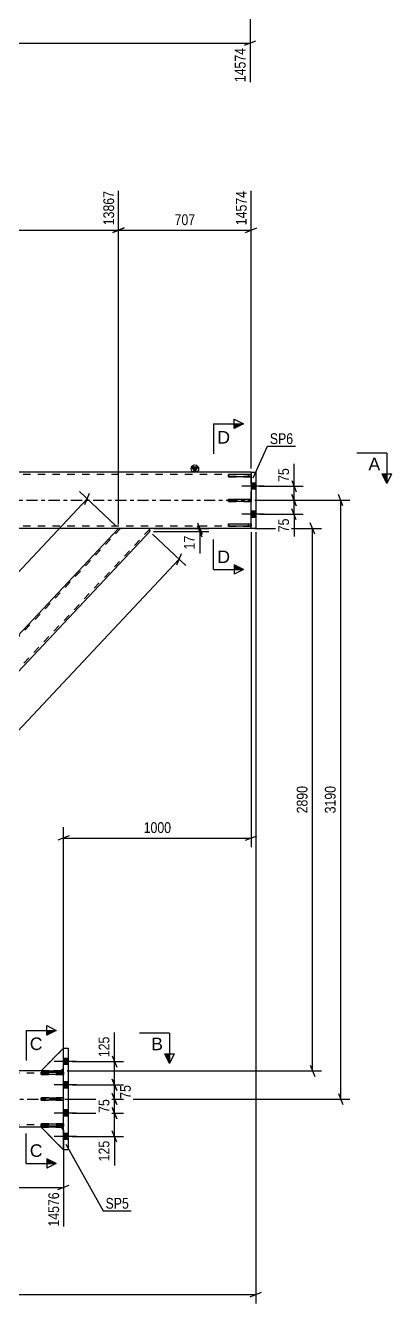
# Model space of a CAD drawing. Header units: millimetres. Extents: x -118 to 1071, y -539 to 302.
# Drawn here: x 668.1 to 765.6, y -214 to 126.4 of the extents above; entities that cross this region are included whole.
import ezdxf

# ---------------------------------------------------------------- set-up
doc = ezdxf.new("R2010")
doc.units = ezdxf.units.MM
doc.linetypes.add('DXK_LINE_DOT2', pattern=[3.9198, 1.9599, -1.9599])
doc.linetypes.add('DXK_LINE_DOT3', pattern=[5.9187, 2.979, -0.9799, 0.9799, -0.9799])
doc.styles.add('Arial', font='ARIAL.TTF', dxfattribs={"height": 0.2})
doc.styles.add('Arial Narrow', font='ARIALN.TTF', dxfattribs={"height": 0.2})

# ---------------------------------------------------------------- blocks, each defined once
blk = doc.blocks.new('Bolt-761550375-4677 - 4659')
at = {"linetype": 'Continuous'}
for points in [[(728.19, 4.58), (728.19, 2.92), (729.44, 2.92), (729.44, 4.58)], [(728.19, 4.58), (728.19, 2.92), (729.44, 2.92), (729.44, 4.58)], [(728.19, -2.92), (728.19, -4.58), (729.44, -4.58), (729.44, -2.92)], [(728.19, -2.92), (728.19, -4.58), (729.44, -4.58), (729.44, -2.92)]]:
    blk.add_hatch(color=1, dxfattribs=at).paths.add_polyline_path(points)
at = {"color": 1, "linetype": 'Continuous'}
for p, q in [((731.64, 3.75), (725.69, 3.75)), ((731.64, 3.75), (725.69, 3.75)), ((729.44, 4.58), (728.19, 4.58)), ((729.44, 4.58), (728.19, 4.58)), ((729.44, 2.92), (728.19, 2.92)), ((729.44, 2.92), (728.19, 2.92)), ((729.44, -2.92), (728.19, -2.92)), ((729.44, -2.92), (728.19, -2.92)), ((731.64, -3.75), (725.69, -3.75)), ((731.64, -3.75), (725.69, -3.75)), ((729.44, -4.58), (728.19, -4.58)), ((729.44, -4.58), (728.19, -4.58))]:
    blk.add_line(p, q, dxfattribs=at)
blk = doc.blocks.new('Part-761550375-4997 - 4659')
at = {"color": 7, "linetype": 'DXK_LINE_DOT2'}
for p, q in [((728.19, 0.23), (722.19, 0.23)), ((722.19, 0.23), (722.19, -0.37)), ((727.44, -0.37), (727.44, 0.23)), ((728.19, -0.37), (728.19, 0.23)), ((722.19, -0.37), (728.19, -0.37))]:
    blk.add_line(p, q, dxfattribs=at)
blk = doc.blocks.new('Bolt-761550375-4676 - 4659')
at = {"linetype": 'Continuous'}
for points in [[(678.19, -148.67), (678.19, -150.32), (679.44, -150.32), (679.44, -148.67)], [(678.19, -148.67), (678.19, -150.32), (679.44, -150.32), (679.44, -148.67)], [(678.19, -148.67), (678.19, -150.32), (679.44, -150.32), (679.44, -148.67)], [(678.19, -154.92), (678.19, -156.57), (679.44, -156.57), (679.44, -154.92)], [(678.19, -154.92), (678.19, -156.57), (679.44, -156.57), (679.44, -154.92)], [(678.19, -162.42), (678.19, -164.07), (679.44, -164.07), (679.44, -162.42)], [(678.19, -162.42), (678.19, -164.07), (679.44, -164.07), (679.44, -162.42)], [(678.19, -168.67), (678.19, -170.32), (679.44, -170.32), (679.44, -168.67)], [(678.19, -168.67), (678.19, -170.32), (679.44, -170.32), (679.44, -168.67)], [(678.19, -168.67), (678.19, -170.32), (679.44, -170.32), (679.44, -168.67)]]:
    blk.add_hatch(color=1, dxfattribs=at).paths.add_polyline_path(points)
at = {"color": 1, "linetype": 'Continuous'}
for p, q in [((681.64, -149.5), (675.69, -149.5)), ((681.64, -149.5), (675.69, -149.5)), ((681.64, -149.5), (675.69, -149.5)), ((679.44, -148.67), (678.19, -148.67)), ((679.44, -148.67), (678.19, -148.67)), ((679.44, -148.67), (678.19, -148.67)), ((679.44, -150.32), (678.19, -150.32)), ((679.44, -150.32), (678.19, -150.32)), ((679.44, -150.32), (678.19, -150.32)), ((681.64, -155.75), (675.69, -155.75)), ((681.64, -155.75), (675.69, -155.75)), ((679.44, -154.92), (678.19, -154.92)), ((679.44, -154.92), (678.19, -154.92)), ((679.44, -156.57), (678.19, -156.57)), ((679.44, -156.57), (678.19, -156.57)), ((681.64, -163.25), (675.69, -163.25)), ((681.64, -163.25), (675.69, -163.25)), ((679.44, -162.42), (678.19, -162.42)), ((679.44, -162.42), (678.19, -162.42)), ((679.44, -164.07), (678.19, -164.07)), ((679.44, -164.07), (678.19, -164.07)), ((681.64, -169.5), (675.69, -169.5)), ((681.64, -169.5), (675.69, -169.5)), ((681.64, -169.5), (675.69, -169.5)), ((679.44, -168.67), (678.19, -168.67)), ((679.44, -168.67), (678.19, -168.67)), ((679.44, -168.67), (678.19, -168.67)), ((679.44, -170.32), (678.19, -170.32)), ((679.44, -170.32), (678.19, -170.32)), ((679.44, -170.32), (678.19, -170.32))]:
    blk.add_line(p, q, dxfattribs=at)
blk = doc.blocks.new('Part-761550375-4682 - 4659')
at = {"color": 2, "linetype": 'Continuous'}
for p, q in [((678.19, -146), (679.44, -146)), ((678.19, -152.36), (678.19, -146)), ((679.44, -146), (679.44, -173)), ((678.19, -159.23), (678.19, -152.96)), ((678.19, -166.11), (678.19, -159.83)), ((678.19, -173), (678.19, -166.71)), ((679.44, -173), (678.19, -173))]:
    blk.add_line(p, q, dxfattribs=at)
at = {"color": 7, "linetype": 'DXK_LINE_DOT2'}
for p, q in [((678.19, -152.96), (678.19, -152.36)), ((678.19, -159.83), (678.19, -159.23)), ((678.19, -166.71), (678.19, -166.11))]:
    blk.add_line(p, q, dxfattribs=at)
blk = doc.blocks.new('Part-761550375-4687 - 4659')
at = {"color": 2, "linetype": 'Continuous'}
for p, q in [((728.19, 7.5), (728.19, 6.87)), ((728.19, 7.5), (729.44, 7.5)), ((729.44, 7.5), (729.44, -7.5)), ((728.19, 6.27), (728.19, 0.3)), ((728.19, -6.28), (728.19, -0.3)), ((728.19, -7.5), (728.19, -6.88)), ((729.44, -7.5), (728.19, -7.5))]:
    blk.add_line(p, q, dxfattribs=at)
at = {"color": 7, "linetype": 'DXK_LINE_DOT2'}
for p, q in [((728.19, 7.5), (728.19, -0.3)), ((728.19, 6.87), (728.19, 6.27)), ((728.19, -0.3), (728.19, 0.3)), ((728.19, -6.88), (728.19, -6.28))]:
    blk.add_line(p, q, dxfattribs=at)
blk = doc.blocks.new('Part-761550375-4912 - 4659')
at = {"color": 2, "linetype": 'Continuous'}
for p, q in [((728.19, 6.87), (722.19, 6.87)), ((722.19, 6.27), (722.19, 6.87)), ((728.19, 6.87), (728.19, 6.27)), ((728.19, 6.27), (722.19, 6.27))]:
    blk.add_line(p, q, dxfattribs=at)
at = {"color": 7, "linetype": 'DXK_LINE_DOT2'}
blk.add_line((727.44, 6.27), (727.44, 6.87), dxfattribs=at)
blk = doc.blocks.new('Part-761550375-4754 - 4659')
at = {"color": 7, "linetype": 'DXK_LINE_DOT2'}
for p, q in [((693.4, -7.5), (557.74, -151.76)), ((701.14, -7.74), (565.47, -152)), ((701.14, -7.5), (692.85, -7.5)), ((629.44, -74.93), (624.91, -79.75)), ((566.02, -152), (557.74, -152))]:
    blk.add_line(p, q, dxfattribs=at)
at = {"color": 2, "linetype": 'Continuous'}
for p, q in [((701.14, -8.33), (566.02, -152)), ((692.85, -7.5), (629.44, -74.93)), ((701.14, -8.33), (701.14, -7.5)), ((624.91, -79.75), (557.74, -151.17)), ((557.74, -152), (557.74, -151.17))]:
    blk.add_line(p, q, dxfattribs=at)
blk = doc.blocks.new('Part-761550375-4950 - 4659')
at = {"color": 2, "linetype": 'Continuous'}
for p, q in [((672.19, -166.11), (678.19, -166.11)), ((672.19, -166.71), (672.19, -166.11)), ((678.19, -166.71), (672.19, -166.71)), ((678.19, -166.11), (678.19, -166.71))]:
    blk.add_line(p, q, dxfattribs=at)
at = {"color": 7, "linetype": 'DXK_LINE_DOT2'}
blk.add_line((677.44, -166.71), (677.44, -166.11), dxfattribs=at)
blk = doc.blocks.new('Part-761550375-4890 - 4659')
at = {"linetype": 'Continuous'}
blk.add_hatch(color=2, dxfattribs=at).paths.add_polyline_path([(713.19, 7.5), (712.39, 8.9), (713.99, 8.9)])
at = {"color": 7, "linetype": 'DXK_LINE_DOT2'}
for p, q in [((728.19, 6.9), (-0.52, 6.9)), ((728.19, -7.5), (728.19, 7.5)), ((728.19, -6.9), (-0.52, -6.9))]:
    blk.add_line(p, q, dxfattribs=at)
at = {"color": 2, "linetype": 'Continuous'}
for p, q in [((728.19, 7.5), (556.94, 7.5)), ((713.19, 7.5), (712.39, 8.9)), ((712.39, 8.9), (713.99, 8.9)), ((713.99, 8.9), (713.19, 7.5)), ((728.19, -7.5), (556.94, -7.5))]:
    blk.add_line(p, q, dxfattribs=at)
at = {"color": 7, "linetype": 'DXK_LINE_DOT3'}
blk.add_line((-0.52, 0), (728.19, 0), dxfattribs=at)
at = {"color": 2, "linetype": 'Continuous'}
blk.add_circle((713.19, 8.4), 1, dxfattribs=at)
blk = doc.blocks.new('Part-761550375-4966 - 4659')
at = {"color": 2, "linetype": 'Continuous'}
for p, q in [((678.19, -146), (672.19, -152)), ((672.19, -152), (677.44, -152)), ((677.44, -152), (678.19, -151.25))]:
    blk.add_line(p, q, dxfattribs=at)
at = {"color": 7, "linetype": 'DXK_LINE_DOT2'}
blk.add_line((678.19, -151.25), (678.19, -146), dxfattribs=at)
blk = doc.blocks.new('Part-761550375-4960 - 4659')
at = {"color": 2, "linetype": 'Continuous'}
for p, q in [((678.19, -173.03), (672.19, -167.03)), ((677.44, -167.03), (672.19, -167.03)), ((677.44, -167.03), (678.19, -167.78)), ((678.19, -173), (678.19, -173.03))]:
    blk.add_line(p, q, dxfattribs=at)
at = {"color": 7, "linetype": 'DXK_LINE_DOT2'}
blk.add_line((678.19, -173), (678.19, -167.78), dxfattribs=at)
blk = doc.blocks.new('Part-761550375-4885 - 4659')
at = {"color": 2, "linetype": 'Continuous'}
for p, q in [((672.19, -159.23), (678.19, -159.23)), ((672.19, -159.83), (672.19, -159.23)), ((678.19, -159.83), (672.19, -159.83)), ((678.19, -159.23), (678.19, -159.83))]:
    blk.add_line(p, q, dxfattribs=at)
at = {"color": 7, "linetype": 'DXK_LINE_DOT2'}
blk.add_line((677.44, -159.83), (677.44, -159.23), dxfattribs=at)
blk = doc.blocks.new('Part-761550375-4895 - 4659')
at = {"color": 7, "linetype": 'DXK_LINE_DOT2'}
for p, q in [((678.19, -152.6), (-23.97, -152.6)), ((678.19, -152), (13.64, -152)), ((677.44, -152), (672.19, -152)), ((678.19, -167), (678.19, -152)), ((678.19, -166.4), (-23.97, -166.4))]:
    blk.add_line(p, q, dxfattribs=at)
at = {"color": 2, "linetype": 'Continuous'}
for p, q in [((672.19, -152), (556.94, -152)), ((678.19, -152), (677.44, -152)), ((678.19, -167), (-23.97, -167))]:
    blk.add_line(p, q, dxfattribs=at)
at = {"color": 7, "linetype": 'DXK_LINE_DOT3'}
blk.add_line((-23.97, -159.5), (678.19, -159.5), dxfattribs=at)
blk = doc.blocks.new('Part-761550375-4911 - 4659')
at = {"color": 2, "linetype": 'Continuous'}
for p, q in [((722.19, -6.28), (728.19, -6.28)), ((722.19, -6.88), (722.19, -6.28)), ((728.19, -6.28), (728.19, -6.88)), ((728.19, -6.88), (722.19, -6.88))]:
    blk.add_line(p, q, dxfattribs=at)
at = {"color": 7, "linetype": 'DXK_LINE_DOT2'}
blk.add_line((727.44, -6.88), (727.44, -6.28), dxfattribs=at)
blk = doc.blocks.new('Part-761550375-4913 - 4659')
at = {"color": 2, "linetype": 'Continuous'}
for p, q in [((722.19, 0.3), (728.19, 0.3)), ((722.19, -0.3), (722.19, 0.3)), ((728.19, 0.3), (728.19, -0.3)), ((728.19, -0.3), (722.19, -0.3))]:
    blk.add_line(p, q, dxfattribs=at)
at = {"color": 7, "linetype": 'DXK_LINE_DOT2'}
blk.add_line((727.44, -0.3), (727.44, 0.3), dxfattribs=at)
blk = doc.blocks.new('Part-761550375-4951 - 4659')
at = {"color": 2, "linetype": 'Continuous'}
for p, q in [((672.19, -152.36), (678.19, -152.36)), ((672.19, -152.96), (672.19, -152.36)), ((678.19, -152.96), (672.19, -152.96)), ((678.19, -152.36), (678.19, -152.96))]:
    blk.add_line(p, q, dxfattribs=at)
at = {"color": 7, "linetype": 'DXK_LINE_DOT2'}
blk.add_line((677.44, -152.96), (677.44, -152.36), dxfattribs=at)
blk = doc.blocks.new('Part-761550375-4952 - 4659')
at = {"color": 7, "linetype": 'DXK_LINE_DOT2'}
for p, q in [((678.19, -159.23), (672.19, -159.23)), ((672.19, -159.23), (672.19, -159.83)), ((672.19, -159.83), (678.19, -159.83)), ((677.44, -159.83), (677.44, -159.23)), ((678.19, -159.83), (678.19, -159.23))]:
    blk.add_line(p, q, dxfattribs=at)
blk = doc.blocks.new('Part-761550375-4953 - 4659')
at = {"color": 7, "linetype": 'DXK_LINE_DOT2'}
for p, q in [((678.19, -166.11), (672.19, -166.11)), ((672.19, -166.11), (672.19, -166.71)), ((672.19, -166.71), (678.19, -166.71)), ((677.44, -166.71), (677.44, -166.11)), ((678.19, -166.71), (678.19, -166.11))]:
    blk.add_line(p, q, dxfattribs=at)
blk = doc.blocks.new('Part-761550375-4954 - 4659')
at = {"color": 7, "linetype": 'DXK_LINE_DOT2'}
for p, q in [((678.19, -152.36), (672.19, -152.36)), ((672.19, -152.36), (672.19, -152.96)), ((672.19, -152.96), (678.19, -152.96)), ((677.44, -152.96), (677.44, -152.36)), ((678.19, -152.96), (678.19, -152.36))]:
    blk.add_line(p, q, dxfattribs=at)
blk = doc.blocks.new('Part-761550375-4957 - 4659')
at = {"color": 7, "linetype": 'DXK_LINE_DOT2'}
for p, q in [((672.19, -167.03), (677.44, -167.03)), ((678.19, -173.03), (672.19, -167.03)), ((677.44, -167.03), (678.19, -167.78)), ((678.19, -167.78), (678.19, -173.03))]:
    blk.add_line(p, q, dxfattribs=at)
blk = doc.blocks.new('Part-761550375-4963 - 4659')
at = {"color": 7, "linetype": 'DXK_LINE_DOT2'}
for p, q in [((678.19, -146), (672.19, -152)), ((678.19, -151.25), (678.19, -146)), ((672.19, -152), (677.44, -152)), ((677.44, -152), (678.19, -151.25))]:
    blk.add_line(p, q, dxfattribs=at)
blk = doc.blocks.new('Part-761550375-4998 - 4659')
at = {"color": 7, "linetype": 'DXK_LINE_DOT2'}
for p, q in [((728.19, 6.81), (722.19, 6.81)), ((722.19, 6.81), (722.19, 6.21)), ((727.44, 6.81), (727.44, 6.21)), ((728.19, 6.21), (728.19, 6.81)), ((722.19, 6.21), (728.19, 6.21))]:
    blk.add_line(p, q, dxfattribs=at)
blk = doc.blocks.new('Part-761550375-4999 - 4659')
at = {"color": 7, "linetype": 'DXK_LINE_DOT2'}
for p, q in [((728.19, -6.34), (722.19, -6.34)), ((722.19, -6.34), (722.19, -6.94)), ((727.44, -6.94), (727.44, -6.34)), ((728.19, -6.94), (728.19, -6.34)), ((722.19, -6.94), (728.19, -6.94))]:
    blk.add_line(p, q, dxfattribs=at)
blk = doc.blocks.new('StraightDimension-761550375-28933 - 4659')
at = {"color": 7, "linetype": 'Continuous'}
for p, q in [((745.15, -9), (743.95, -6)), ((729.19, -7.5), (746.95, -7.5)), ((744.55, -152), (744.55, -7.5)), ((679.19, -152), (746.95, -152)), ((743.95, -150.5), (745.15, -153.5))]:
    blk.add_line(p, q, dxfattribs=at)
at = {"color": 0}
blk.add_wipeout([(743.8, -75.49), (739.6, -75.49), (739.6, -84.01), (743.8, -84.01)], dxfattribs=at)
at = {"color": 3, "style": 'Arial Narrow'}
blk.add_text('2890', height=2.863, rotation=90.0002, dxfattribs=at).set_placement((743.2, -83.41))
blk = doc.blocks.new('StraightDimension-761550375-28277 - 4659')
at = {"color": 7, "linetype": 'Continuous'}
for p, q in [((557.74, -6.5), (557.74, 86.89)), ((692.85, -6.5), (692.85, 82.39)), ((559.24, 72.55), (556.24, 71.35)), ((557.74, 71.95), (692.85, 71.95)), ((691.35, 71.35), (694.35, 72.55))]:
    blk.add_line(p, q, dxfattribs=at)
at = {"color": 0, "linetype": 'Continuous'}
blk.add_wipeout([(692.25, 82.99), (688.05, 82.99), (688.05, 72.65), (692.25, 72.65)], dxfattribs=at)
at = {"color": 0}
blk.add_wipeout([(629.55, 72.7), (629.55, 76.9), (621.04, 76.9), (621.04, 72.7)], dxfattribs=at)
at = {"color": 3, "linetype": 'Continuous', "style": 'Arial Narrow'}
blk.add_text('13867', height=2.863, rotation=90.0002, dxfattribs=at).set_placement((691.65, 73.25))
at = {"color": 3, "style": 'Arial Narrow'}
blk.add_text('2702', height=2.863, dxfattribs=at).set_placement((621.64, 73.3))
blk = doc.blocks.new('StraightDimension-761550375-5707 - 4659')
at = {"color": 7, "linetype": 'Continuous'}
for p, q in [((730.44, 3.75), (742.03, 3.75)), ((739.03, 5.25), (740.23, 2.25)), ((739.63, 0), (739.63, 3.75)), ((729.19, 0), (742.03, 0)), ((740.23, -1.5), (739.03, 1.5))]:
    blk.add_line(p, q, dxfattribs=at)
at = {"color": 0}
blk.add_wipeout([(738.88, 9.13), (734.68, 9.13), (734.68, 4.28), (738.88, 4.28)], dxfattribs=at)
at = {"color": 7, "linetype": 'Continuous'}
blk.add_line((739.63, 3.75), (739.63, 9.66), dxfattribs=at)
blk.add_line((739.63, 3.75), (739.63, 9.66), dxfattribs=at)
at = {"color": 3, "style": 'Arial Narrow'}
blk.add_text('75', height=2.863, rotation=90.0002, dxfattribs=at).set_placement((738.28, 4.88))
blk = doc.blocks.new('StraightDimension-761550375-6060 - 4659')
at = {"color": 7, "linetype": 'Continuous'}
for p, q in [((729.44, -8.5), (729.44, -213.96)), ((727.94, -212.16), (730.94, -210.96)), ((-50.07, -211.56), (729.44, -211.56))]:
    blk.add_line(p, q, dxfattribs=at)
blk = doc.blocks.new('StraightDimension-761550375-5734 - 4659')
at = {"color": 7, "linetype": 'Continuous'}
for p, q in [((729.19, 0), (754.45, 0)), ((752.65, -1.5), (751.45, 1.5)), ((752.05, -159.5), (752.05, 0)), ((678.65, -159.5), (754.45, -159.5)), ((751.45, -158), (752.65, -161))]:
    blk.add_line(p, q, dxfattribs=at)
at = {"color": 0}
blk.add_wipeout([(751.3, -75.49), (747.1, -75.49), (747.1, -84.01), (751.3, -84.01)], dxfattribs=at)
at = {"color": 3, "style": 'Arial Narrow'}
blk.add_text('3190', height=2.863, rotation=90.0002, dxfattribs=at).set_placement((750.7, -83.41))
blk = doc.blocks.new('StraightDimension-761550375-6040 - 4659')
at = {"color": 7, "linetype": 'Continuous'}
for p, q in [((680.44, -155.75), (694.6, -155.75)), ((691.15, -154.25), (692.35, -157.25)), ((691.75, -159.5), (691.75, -155.75)), ((679.07, -159.5), (694.6, -159.5)), ((692.35, -161), (691.15, -158))]:
    blk.add_line(p, q, dxfattribs=at)
at = {"color": 0}
blk.add_wipeout([(696.7, -155.2), (692.5, -155.2), (692.5, -160.05), (696.7, -160.05)], dxfattribs=at)
at = {"color": 3, "style": 'Arial Narrow'}
blk.add_text('75', height=2.863, rotation=90.0002, dxfattribs=at).set_placement((696.1, -159.45))
blk = doc.blocks.new('StraightDimension-761550375-23956 - 4659')
at = {"color": 7, "linetype": 'Continuous'}
for p, q in [((713.89, -6), (715.09, -9)), ((702.14, -7.5), (716.89, -7.5)), ((702.14, -8.33), (716.89, -8.33)), ((715.09, -9.83), (713.89, -6.83)), ((714.49, -8.33), (714.49, -7.5))]:
    blk.add_line(p, q, dxfattribs=at)
at = {"color": 0}
blk.add_wipeout([(713.74, -8.85), (709.54, -8.85), (709.54, -13.71), (713.74, -13.71)], dxfattribs=at)
at = {"color": 7, "linetype": 'Continuous'}
blk.add_line((714.49, -8.33), (714.49, -14.23), dxfattribs=at)
blk.add_line((714.49, -8.33), (714.49, -14.23), dxfattribs=at)
at = {"color": 3, "style": 'Arial Narrow'}
blk.add_text('17', height=2.863, rotation=90.0002, dxfattribs=at).set_placement((713.14, -13.11))
blk = doc.blocks.new('StraightDimension-761550375-5804 - 4659')
at = {"color": 7, "linetype": 'Continuous'}
for p, q in [((701.86, -9.01), (710.75, -17.36)), ((573.88, -159.39), (709, -15.72)), ((708.41, -17.22), (709.59, -14.22)), ((566.75, -152.69), (575.63, -161.04)), ((574.47, -157.89), (573.29, -160.9))]:
    blk.add_line(p, q, dxfattribs=at)
at = {"color": 0}
blk.add_wipeout([(643.81, -83.94), (640.75, -81.07), (634.92, -87.27), (637.98, -90.14)], dxfattribs=at)
at = {"color": 3, "style": 'Arial Narrow'}
blk.add_text('3945', height=2.863, rotation=46.7591, dxfattribs=at).set_placement((637.95, -89.3))
blk = doc.blocks.new('StraightDimension-761550375-5720 - 4659')
at = {"color": 7, "linetype": 'Continuous'}
for p, q in [((729.19, 0), (742.03, 0)), ((739.03, 1.5), (740.23, -1.5)), ((739.63, -3.75), (739.63, 0)), ((740.23, -5.25), (739.03, -2.25)), ((730.44, -3.75), (742.03, -3.75))]:
    blk.add_line(p, q, dxfattribs=at)
at = {"color": 0}
blk.add_wipeout([(738.88, -4.28), (734.68, -4.28), (734.68, -9.13), (738.88, -9.13)], dxfattribs=at)
at = {"color": 7, "linetype": 'Continuous'}
blk.add_line((739.63, -3.75), (739.63, -9.66), dxfattribs=at)
blk.add_line((739.63, -3.75), (739.63, -9.66), dxfattribs=at)
at = {"color": 3, "style": 'Arial Narrow'}
blk.add_text('75', height=2.863, rotation=90.0002, dxfattribs=at).set_placement((738.28, -8.53))
blk = doc.blocks.new('StraightDimension-761550375-5746 - 4659')
at = {"color": 7, "linetype": 'Continuous'}
for p, q in [((728.19, -8.5), (728.19, -92.38)), ((678.19, -151), (678.19, -87.13)), ((679.69, -89.38), (676.69, -90.58)), ((678.19, -89.98), (728.19, -89.98)), ((726.69, -90.58), (729.69, -89.38))]:
    blk.add_line(p, q, dxfattribs=at)
at = {"color": 0}
blk.add_wipeout([(707.45, -89.23), (707.45, -85.03), (698.94, -85.03), (698.94, -89.23)], dxfattribs=at)
at = {"color": 3, "style": 'Arial Narrow'}
blk.add_text('1000', height=2.863, dxfattribs=at).set_placement((699.54, -88.63))
blk = doc.blocks.new('StraightDimension-761550375-6021 - 4659')
at = {"color": 7, "linetype": 'Continuous'}
for p, q in [((680.44, -163.25), (694.15, -163.25)), ((691.15, -161.75), (692.35, -164.75)), ((691.75, -169.5), (691.75, -163.25)), ((680.44, -169.5), (694.15, -169.5)), ((692.35, -171), (691.15, -168))]:
    blk.add_line(p, q, dxfattribs=at)
at = {"color": 0}
blk.add_wipeout([(691, -170.02), (686.8, -170.02), (686.8, -176.71), (691, -176.71)], dxfattribs=at)
at = {"color": 7, "linetype": 'Continuous'}
blk.add_line((691.75, -169.5), (691.75, -177.23), dxfattribs=at)
blk.add_line((691.75, -169.5), (691.75, -177.23), dxfattribs=at)
at = {"color": 3, "style": 'Arial Narrow'}
blk.add_text('125', height=2.863, rotation=90.0002, dxfattribs=at).set_placement((690.4, -176.11))
blk = doc.blocks.new('StraightDimension-761550375-6031 - 4659')
at = {"color": 7, "linetype": 'Continuous'}
for p, q in [((679.07, -159.5), (694.15, -159.5)), ((691.15, -158), (692.35, -161)), ((691.75, -163.25), (691.75, -159.5)), ((680.44, -163.25), (694.15, -163.25)), ((692.35, -164.75), (691.15, -161.75))]:
    blk.add_line(p, q, dxfattribs=at)
at = {"color": 0}
blk.add_wipeout([(691, -158.95), (686.8, -158.95), (686.8, -163.8), (691, -163.8)], dxfattribs=at)
at = {"color": 3, "style": 'Arial Narrow'}
blk.add_text('75', height=2.863, rotation=90.0002, dxfattribs=at).set_placement((690.4, -163.2))
blk = doc.blocks.new('StraightDimension-761550375-6049 - 4659')
at = {"color": 7, "linetype": 'Continuous'}
for p, q in [((680.44, -149.5), (694.15, -149.5)), ((691.15, -148), (692.35, -151)), ((691.75, -155.75), (691.75, -149.5)), ((680.44, -155.75), (694.15, -155.75)), ((692.35, -157.25), (691.15, -154.25))]:
    blk.add_line(p, q, dxfattribs=at)
at = {"color": 0}
blk.add_wipeout([(691, -142.29), (686.8, -142.29), (686.8, -148.97), (691, -148.97)], dxfattribs=at)
at = {"color": 7, "linetype": 'Continuous'}
blk.add_line((691.75, -149.5), (691.75, -141.77), dxfattribs=at)
blk.add_line((691.75, -149.5), (691.75, -141.77), dxfattribs=at)
at = {"color": 3, "style": 'Arial Narrow'}
blk.add_text('125', height=2.863, rotation=90.0002, dxfattribs=at).set_placement((690.4, -148.37))
blk = doc.blocks.new('StraightDimension-761550375-6114 - 4659')
at = {"color": 7, "linetype": 'Continuous'}
for p, q in [((621.08, -67.07), (684.49, 0.36)), ((692.12, -6.81), (682.42, 2.31)), ((683.9, -1.14), (685.08, 1.87)), ((628.71, -74.25), (619, -65.12)), ((621.67, -65.57), (620.48, -68.58))]:
    blk.add_line(p, q, dxfattribs=at)
at = {"color": 0}
blk.add_wipeout([(655.15, -29.74), (652.09, -26.86), (646.26, -33.06), (649.32, -35.94)], dxfattribs=at)
at = {"color": 3, "style": 'Arial Narrow'}
blk.add_text('1851', height=2.863, rotation=46.7591, dxfattribs=at).set_placement((649.3, -35.09))
blk = doc.blocks.new('StraightDimension-761550375-28276 - 4659')
at = {"color": 7, "linetype": 'Continuous'}
for p, q in [((692.85, -6.5), (692.85, 82.39)), ((728.19, 8.5), (728.19, 82.39)), ((694.35, 72.55), (691.35, 71.35)), ((692.85, 71.95), (728.19, 71.95)), ((726.69, 71.35), (729.69, 72.55))]:
    blk.add_line(p, q, dxfattribs=at)
at = {"color": 0, "linetype": 'Continuous'}
blk.add_wipeout([(727.59, 82.99), (723.39, 82.99), (723.39, 72.65), (727.59, 72.65)], dxfattribs=at)
at = {"color": 0}
blk.add_wipeout([(713.86, 72.7), (713.86, 76.9), (707.18, 76.9), (707.18, 72.7)], dxfattribs=at)
at = {"color": 3, "linetype": 'Continuous', "style": 'Arial Narrow'}
blk.add_text('14574', height=2.863, rotation=90.0002, dxfattribs=at).set_placement((726.99, 73.25))
at = {"color": 3, "style": 'Arial Narrow'}
blk.add_text('707', height=2.863, dxfattribs=at).set_placement((707.78, 73.3))
blk = doc.blocks.new('StraightDimension-761550375-28739 - 4659')
at = {"color": 7, "linetype": 'Continuous'}
for p, q in [((557.74, -153), (557.74, -193.49)), ((678.19, -168.03), (678.19, -193.49)), ((559.24, -182.45), (556.24, -183.65)), ((557.74, -183.05), (678.19, -183.05)), ((676.69, -183.65), (679.69, -182.45))]:
    blk.add_line(p, q, dxfattribs=at)
at = {"color": 0}
blk.add_wipeout([(622.22, -182.3), (622.22, -178.1), (613.71, -178.1), (613.71, -182.3)], dxfattribs=at)
at = {"color": 0, "linetype": 'Continuous'}
blk.add_wipeout([(677.59, -183.75), (673.39, -183.75), (673.39, -194.09), (677.59, -194.09)], dxfattribs=at)
at = {"color": 3, "style": 'Arial Narrow'}
blk.add_text('2409', height=2.863, dxfattribs=at).set_placement((614.31, -181.7))
at = {"color": 3, "linetype": 'Continuous', "style": 'Arial Narrow'}
blk.add_text('14576', height=2.863, rotation=90.0002, dxfattribs=at).set_placement((676.99, -193.49))
blk = doc.blocks.new('StraightDimension-761550375-39007 - 6350')
at = {"color": 7, "linetype": 'Continuous'}
for p, q in [((727.9, 224.82), (727.9, 111.35)), ((554.15, 134.82), (554.15, 100.85)), ((555.65, 122.4), (552.65, 121.2)), ((554.15, 121.8), (727.9, 121.8)), ((726.4, 121.2), (729.4, 122.4))]:
    blk.add_line(p, q, dxfattribs=at)
at = {"color": 0}
blk.add_wipeout([(645.28, 122.55), (645.28, 126.75), (636.77, 126.75), (636.77, 122.55)], dxfattribs=at)
at = {"color": 0, "linetype": 'Continuous'}
blk.add_wipeout([(727.3, 121.1), (723.1, 121.1), (723.1, 110.75), (727.3, 110.75)], dxfattribs=at)
at = {"color": 3, "style": 'Arial Narrow'}
blk.add_text('3475', height=2.863, dxfattribs=at).set_placement((637.37, 123.15))
at = {"color": 3, "linetype": 'Continuous', "style": 'Arial Narrow'}
blk.add_text('14574', height=2.863, rotation=90.0002, dxfattribs=at).set_placement((726.7, 111.35))
blk = doc.blocks.new('Mark-761550375-4678 - 4659')
at = {"color": 0}
blk.add_wipeout([(695.59, -188.72), (695.59, -185.72), (689.38, -185.72), (689.38, -188.72)], dxfattribs=at)
blk.add_wipeout([(695.59, -188.72), (695.59, -185.72), (689.38, -185.72), (689.38, -188.72)], dxfattribs=at)
at = {"color": 30, "linetype": 'Continuous'}
for p, q in [((678.75, -171.53), (688.78, -189.32)), ((688.78, -189.32), (696.19, -189.32))]:
    blk.add_line(p, q, dxfattribs=at)
at = {"color": 3, "style": 'Arial Narrow'}
blk.add_text('SP5', height=2.863, dxfattribs=at).set_placement((689.38, -188.72))
blk = doc.blocks.new('Mark-761550375-4683 - 4659')
at = {"color": 0}
blk.add_wipeout([(739.38, 14.97), (739.38, 17.97), (733.17, 17.97), (733.17, 14.97)], dxfattribs=at)
blk.add_wipeout([(739.38, 14.97), (739.38, 17.97), (733.17, 17.97), (733.17, 14.97)], dxfattribs=at)
at = {"color": 30, "linetype": 'Continuous'}
for p, q in [((728.75, 5.96), (732.57, 14.37)), ((732.57, 14.37), (739.98, 14.37))]:
    blk.add_line(p, q, dxfattribs=at)
at = {"color": 3, "style": 'Arial Narrow'}
blk.add_text('SP6', height=2.863, dxfattribs=at).set_placement((733.17, 14.97))
blk = doc.blocks.new('SectionMark-761550375-31286 - 4659')
at = {"color": 6, "linetype": 'Continuous'}
for p, q in [((723.69, 21.59), (726.19, 20.34)), ((718.19, 20.34), (726.19, 20.34)), ((718.19, -18.48), (726.19, -18.48)), ((726.19, -18.48), (723.69, -19.73))]:
    blk.add_line(p, q, dxfattribs=at)
at = {"color": 0, "linetype": 'Continuous'}
for points in [[(722.56, 15.09), (722.56, 18.59), (719.19, 18.59), (719.19, 15.09)], [(722.56, -16.73), (722.56, -13.23), (719.19, -13.23), (719.19, -16.73)]]:
    blk.add_wipeout(points, dxfattribs=at)
at = {"linetype": 'Continuous'}
for points in [[(723.69, 19.09), (723.69, 20.34), (726.19, 20.34)], [(723.69, -18.48), (723.69, -17.23), (726.19, -18.48)]]:
    blk.add_hatch(color=6, dxfattribs=at).paths.add_polyline_path(points)
at = {"color": 6, "linetype": 'Continuous'}
for p, q in [((723.69, 19.09), (723.69, 21.59)), ((718.19, 20.34), (718.19, 12.34)), ((726.19, 20.34), (723.69, 19.09)), ((718.19, -18.48), (718.19, -10.48)), ((726.19, -18.48), (723.69, -17.23)), ((723.69, -17.23), (723.69, -19.73))]:
    blk.add_line(p, q, dxfattribs=at)
at = {"color": 3, "linetype": 'Continuous', "style": 'Arial'}
for p in [(719.19, 15.09), (719.19, -16.73)]:
    blk.add_text('D', height=3.34, dxfattribs=at).set_placement(p)
blk = doc.blocks.new('SectionMark-761550375-6205 - 4659')
at = {"color": 6, "linetype": 'Continuous'}
for p in [(706.43, -142), (707.68, -147.5)]:
    blk.add_line(p, (706.43, -150), dxfattribs=at)
at = {"color": 0, "linetype": 'Continuous'}
blk.add_wipeout([(704.68, -146.5), (704.68, -143), (701.57, -143), (701.57, -146.5)], dxfattribs=at)
at = {"linetype": 'Continuous'}
blk.add_hatch(color=6, dxfattribs=at).paths.add_polyline_path([(705.18, -147.5), (706.43, -147.5), (706.43, -150)])
at = {"color": 6, "linetype": 'Continuous'}
for p, q in [((706.43, -142), (698.43, -142)), ((705.18, -147.5), (707.68, -147.5)), ((706.43, -150), (705.18, -147.5))]:
    blk.add_line(p, q, dxfattribs=at)
at = {"color": 3, "linetype": 'Continuous', "style": 'Arial'}
blk.add_text('B', height=3.34, dxfattribs=at).set_placement((701.57, -146.5))
blk = doc.blocks.new('SectionMark-761550375-6207 - 4659')
at = {"color": 6, "linetype": 'Continuous'}
for p in [(764.34, 12.5), (765.59, 7)]:
    blk.add_line(p, (764.34, 4.5), dxfattribs=at)
at = {"color": 0, "linetype": 'Continuous'}
blk.add_wipeout([(762.59, 8), (762.59, 11.5), (759.47, 11.5), (759.47, 8)], dxfattribs=at)
at = {"linetype": 'Continuous'}
blk.add_hatch(color=6, dxfattribs=at).paths.add_polyline_path([(763.09, 7), (764.34, 7), (764.34, 4.5)])
at = {"color": 6, "linetype": 'Continuous'}
for p, q in [((764.34, 12.5), (756.34, 12.5)), ((763.09, 7), (765.59, 7)), ((764.34, 4.5), (763.09, 7))]:
    blk.add_line(p, q, dxfattribs=at)
at = {"color": 3, "linetype": 'Continuous', "style": 'Arial'}
blk.add_text('A', height=3.34, dxfattribs=at).set_placement((759.47, 8))
blk = doc.blocks.new('SectionMark-761550375-31285 - 4659')
at = {"color": 6, "linetype": 'Continuous'}
for p, q in [((668.19, -141.21), (676.19, -141.21)), ((673.69, -139.96), (676.19, -141.21)), ((668.19, -176.66), (676.19, -176.66)), ((676.19, -176.66), (673.69, -177.91))]:
    blk.add_line(p, q, dxfattribs=at)
at = {"color": 0, "linetype": 'Continuous'}
for points in [[(672.56, -146.46), (672.56, -142.96), (669.19, -142.96), (669.19, -146.46)], [(672.56, -174.91), (672.56, -171.41), (669.19, -171.41), (669.19, -174.91)]]:
    blk.add_wipeout(points, dxfattribs=at)
at = {"linetype": 'Continuous'}
for points in [[(673.69, -142.46), (673.69, -141.21), (676.19, -141.21)], [(673.69, -176.66), (673.69, -175.41), (676.19, -176.66)]]:
    blk.add_hatch(color=6, dxfattribs=at).paths.add_polyline_path(points)
at = {"color": 6, "linetype": 'Continuous'}
for p, q in [((668.19, -141.21), (668.19, -149.21)), ((673.69, -142.46), (673.69, -139.96)), ((676.19, -141.21), (673.69, -142.46)), ((668.19, -176.66), (668.19, -168.66)), ((676.19, -176.66), (673.69, -175.41)), ((673.69, -175.41), (673.69, -177.91))]:
    blk.add_line(p, q, dxfattribs=at)
at = {"color": 3, "linetype": 'Continuous', "style": 'Arial'}
for p in [(669.19, -146.46), (669.19, -174.91)]:
    blk.add_text('C', height=3.34, dxfattribs=at).set_placement(p)

msp = doc.modelspace()

# ---------------------------------------------------------------- block references
for name in ['StraightDimension-761550375-39007 - 6350', 'Part-761550375-4890 - 4659', 'Part-761550375-4912 - 4659', 'Part-761550375-4998 - 4659', 'Part-761550375-4687 - 4659', 'Bolt-761550375-4677 - 4659', 'Part-761550375-4913 - 4659', 'Part-761550375-4997 - 4659', 'Part-761550375-4911 - 4659', 'Part-761550375-4999 - 4659', 'Part-761550375-4754 - 4659', 'Part-761550375-4966 - 4659', 'Part-761550375-4963 - 4659', 'Part-761550375-4682 - 4659', 'Bolt-761550375-4676 - 4659', 'Part-761550375-4895 - 4659', 'Part-761550375-4951 - 4659', 'Part-761550375-4954 - 4659', 'Part-761550375-4885 - 4659', 'Part-761550375-4952 - 4659', 'Part-761550375-4950 - 4659', 'Part-761550375-4953 - 4659', 'Part-761550375-4960 - 4659', 'Part-761550375-4957 - 4659']:
    msp.add_blockref(name, (0, 0))

# ---------------------------------------------------------------- next in the draw order: block references
for name in ['StraightDimension-761550375-5707 - 4659', 'StraightDimension-761550375-28933 - 4659']:
    msp.add_blockref(name, (0, 0))

# ---------------------------------------------------------------- next in the draw order: block references
for name in ['StraightDimension-761550375-28277 - 4659', 'StraightDimension-761550375-6060 - 4659']:
    msp.add_blockref(name, (0, 0))

# ---------------------------------------------------------------- next in the draw order: block references
msp.add_blockref('StraightDimension-761550375-5734 - 4659', (0, 0))

# ---------------------------------------------------------------- next in the draw order: block references
for name in ['StraightDimension-761550375-5720 - 4659', 'StraightDimension-761550375-23956 - 4659', 'StraightDimension-761550375-6040 - 4659']:
    msp.add_blockref(name, (0, 0))

# ---------------------------------------------------------------- next in the draw order: block references
msp.add_blockref('StraightDimension-761550375-5804 - 4659', (0, 0))

# ---------------------------------------------------------------- next in the draw order: block references
for name in ['StraightDimension-761550375-5746 - 4659', 'StraightDimension-761550375-6021 - 4659']:
    msp.add_blockref(name, (0, 0))

# ---------------------------------------------------------------- next in the draw order: block references
for name in ['StraightDimension-761550375-6114 - 4659', 'StraightDimension-761550375-6031 - 4659']:
    msp.add_blockref(name, (0, 0))

# ---------------------------------------------------------------- next in the draw order: block references
for name in ['StraightDimension-761550375-28276 - 4659', 'StraightDimension-761550375-6049 - 4659']:
    msp.add_blockref(name, (0, 0))

# ---------------------------------------------------------------- next in the draw order: block references
for name in ['SectionMark-761550375-31286 - 4659', 'Mark-761550375-4683 - 4659', 'SectionMark-761550375-6205 - 4659', 'StraightDimension-761550375-28739 - 4659']:
    msp.add_blockref(name, (0, 0))

# ---------------------------------------------------------------- next in the draw order: block references
for name in ['SectionMark-761550375-6207 - 4659', 'SectionMark-761550375-31285 - 4659', 'Mark-761550375-4678 - 4659']:
    msp.add_blockref(name, (0, 0))

doc.saveas('drawing.dxf')
